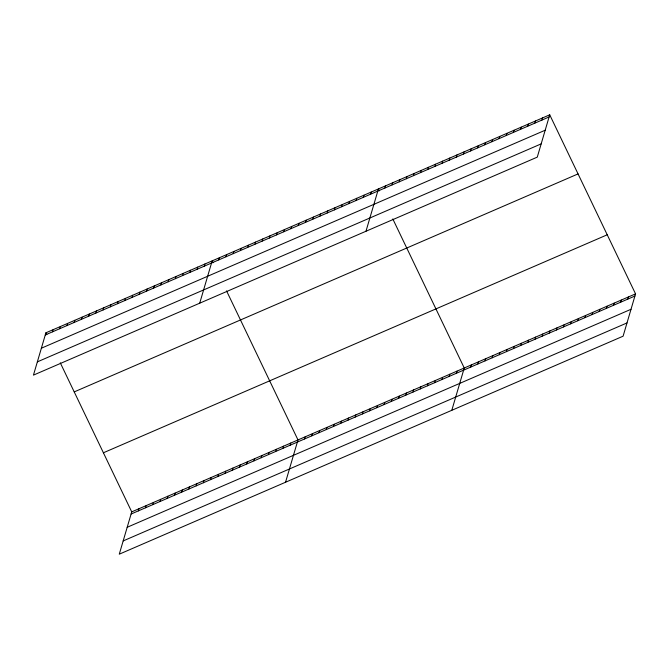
<?xml version="1.0" encoding="UTF-8"?>
<svg xmlns="http://www.w3.org/2000/svg" width="669" height="669" viewBox="0 0 669 669"><rect width="100%" height="100%" fill="white"/><g stroke="black" fill="none" stroke-linecap="round" stroke-linejoin="round"><path stroke-width="1" d="M45.902 332.811L33.45 375.125L537.274 157.131L549.726 114.817L45.902 332.811L46.805 334.692M52.5 331.841L53.127 329.683M59.725 328.713L60.361 326.556M66.959 325.586L67.586 323.428M74.184 322.458L74.819 320.3M81.409 319.33L82.044 317.173M88.642 316.203L89.278 314.045M95.868 313.075L96.503 310.918M103.101 309.948L103.728 307.79M110.326 306.82L110.962 304.663M117.56 303.693L118.187 301.535M124.785 300.565L125.421 298.407M132.01 297.437L132.646 295.28M139.244 294.31L139.88 292.152M146.469 291.182L147.105 289.025M153.703 288.055L154.33 285.897M160.928 284.927L161.564 282.77M168.153 281.8L168.789 279.642M175.387 278.672L176.022 276.514M182.612 275.536L183.247 273.387M189.845 272.408L190.481 270.259M197.071 269.281L197.706 267.132M60.285 362.824L131.726 511.869L119.274 554.183L623.098 336.189L635.55 293.875L549.726 114.817M204.304 266.153L204.931 264.004M138.324 510.899L138.96 508.741M199.713 303.182L212.165 260.877L213.06 262.75M145.549 507.771L146.185 505.613M218.755 259.898L219.39 257.749M152.783 504.643L153.41 502.486M225.988 256.771L226.624 254.621M160.008 501.516L160.644 499.358M233.213 253.643L233.849 251.494M167.233 498.388L167.869 496.231M240.447 250.515L241.083 248.366M174.467 495.261L175.102 493.103M247.672 247.388L248.308 245.239M181.692 492.133L182.328 489.976M254.906 244.26L255.533 242.111M188.926 489.006L189.553 486.848M262.131 241.133L262.766 238.984M196.151 485.878L196.786 483.72M269.356 238.005L269.992 235.856M203.384 482.75L204.012 480.593M276.59 234.878L277.225 232.728M210.61 479.623L211.245 477.465M283.815 231.75L284.45 229.601M217.835 476.495L218.47 474.338M291.048 228.622L291.684 226.473M225.068 473.368L225.704 471.21M298.274 225.495L298.909 223.346M232.294 470.24L232.929 468.083M305.507 222.367L306.134 220.218M239.527 467.113L240.154 464.955M312.732 219.24L313.368 217.091M246.752 463.985L247.388 461.827M319.958 216.112L320.593 213.963M253.986 460.857L254.613 458.7M327.191 212.985L327.827 210.835M261.211 457.73L261.847 455.572M334.416 209.857L335.052 207.708M268.436 454.602L269.072 452.445M341.65 206.729L342.285 204.58M275.67 451.475L276.305 449.317M348.875 203.602L349.511 201.453M282.895 448.347L283.531 446.19M356.109 200.474L356.736 198.317M290.129 445.211L290.756 443.062M363.334 197.347L363.969 195.189M285.538 482.24L297.989 439.934L226.548 290.89M370.559 194.219L371.195 192.062M304.587 438.956L305.215 436.807M365.976 231.248L378.428 188.934L379.323 190.816M311.813 435.828L312.448 433.679M384.926 188.006L385.561 185.848M319.038 432.701L319.673 430.552M392.067 184.912L392.703 182.762M326.271 429.573L326.907 427.424M399.201 181.826L399.836 179.677M406.342 178.74L406.978 176.583M333.497 426.446L334.132 424.297M413.475 175.646L414.111 173.497M340.73 423.318L341.357 421.169M420.617 172.56L421.253 170.411M347.955 420.191L348.591 418.041M427.75 169.474L428.386 167.317M355.189 417.063L355.816 414.914M434.892 166.389L435.527 164.231M362.414 413.935L363.05 411.786M442.025 163.295L442.661 161.145M369.639 410.808L370.275 408.659M449.167 160.209L449.802 158.051M376.873 407.68L377.508 405.531M456.308 157.123L456.935 154.965M384.098 404.553L384.734 402.404M463.441 154.029L464.077 151.88M391.332 401.425L391.959 399.276M470.583 150.943L471.21 148.794M398.557 398.298L399.192 396.148M477.716 147.857L478.352 145.7M405.79 395.17L406.418 393.021M484.858 144.763L485.485 142.614M413.016 392.042L413.651 389.893M491.991 141.677L492.627 139.528M420.241 388.915L420.876 386.766M499.133 138.592L499.76 136.434M427.474 385.787L428.11 383.638M506.266 135.506L506.901 133.348M434.699 382.66L435.335 380.51M513.407 132.412L514.035 130.263M441.933 379.532L442.56 377.383M520.541 129.326L521.176 127.169M449.158 376.404L449.794 374.255M527.682 126.24L528.309 124.083M456.383 373.277L457.019 371.128M534.815 123.146L535.451 120.997M451.801 410.306L464.253 367.992L392.812 218.947M541.957 120.06L542.584 117.911M470.75 367.064L471.386 364.906M477.892 363.969L478.527 361.82M485.025 360.884L485.661 358.735M492.167 357.798L492.802 355.64M499.3 354.704L499.935 352.555M506.441 351.618L507.077 349.469M513.583 348.532L514.21 346.375M520.716 345.447L521.352 343.289M527.858 342.352L528.485 340.203M534.991 339.267L535.626 337.109M542.133 336.181L542.76 334.023M549.266 333.087L549.901 330.938M556.407 330.001L557.034 327.852M563.541 326.915L564.176 324.758M570.682 323.829L571.309 321.672M577.815 320.735L578.451 318.586M584.957 317.65L585.584 315.492M592.09 314.564L592.726 312.406M599.232 311.47L599.859 309.321M606.365 308.384L607 306.235M613.506 305.298L614.134 303.141M620.64 302.204L621.275 300.055M627.781 299.118L628.408 296.969M45.266 334.968L549.09 116.975M41.369 348.214L545.193 130.221M37.347 361.87L541.171 143.877M74.226 391.9L578.049 173.907M103.402 452.779L607.226 234.786M131.726 511.869L635.55 293.875M131.091 514.026L634.914 296.033M127.194 527.281L631.018 309.279M123.171 540.928L626.995 322.935"/></g></svg>
